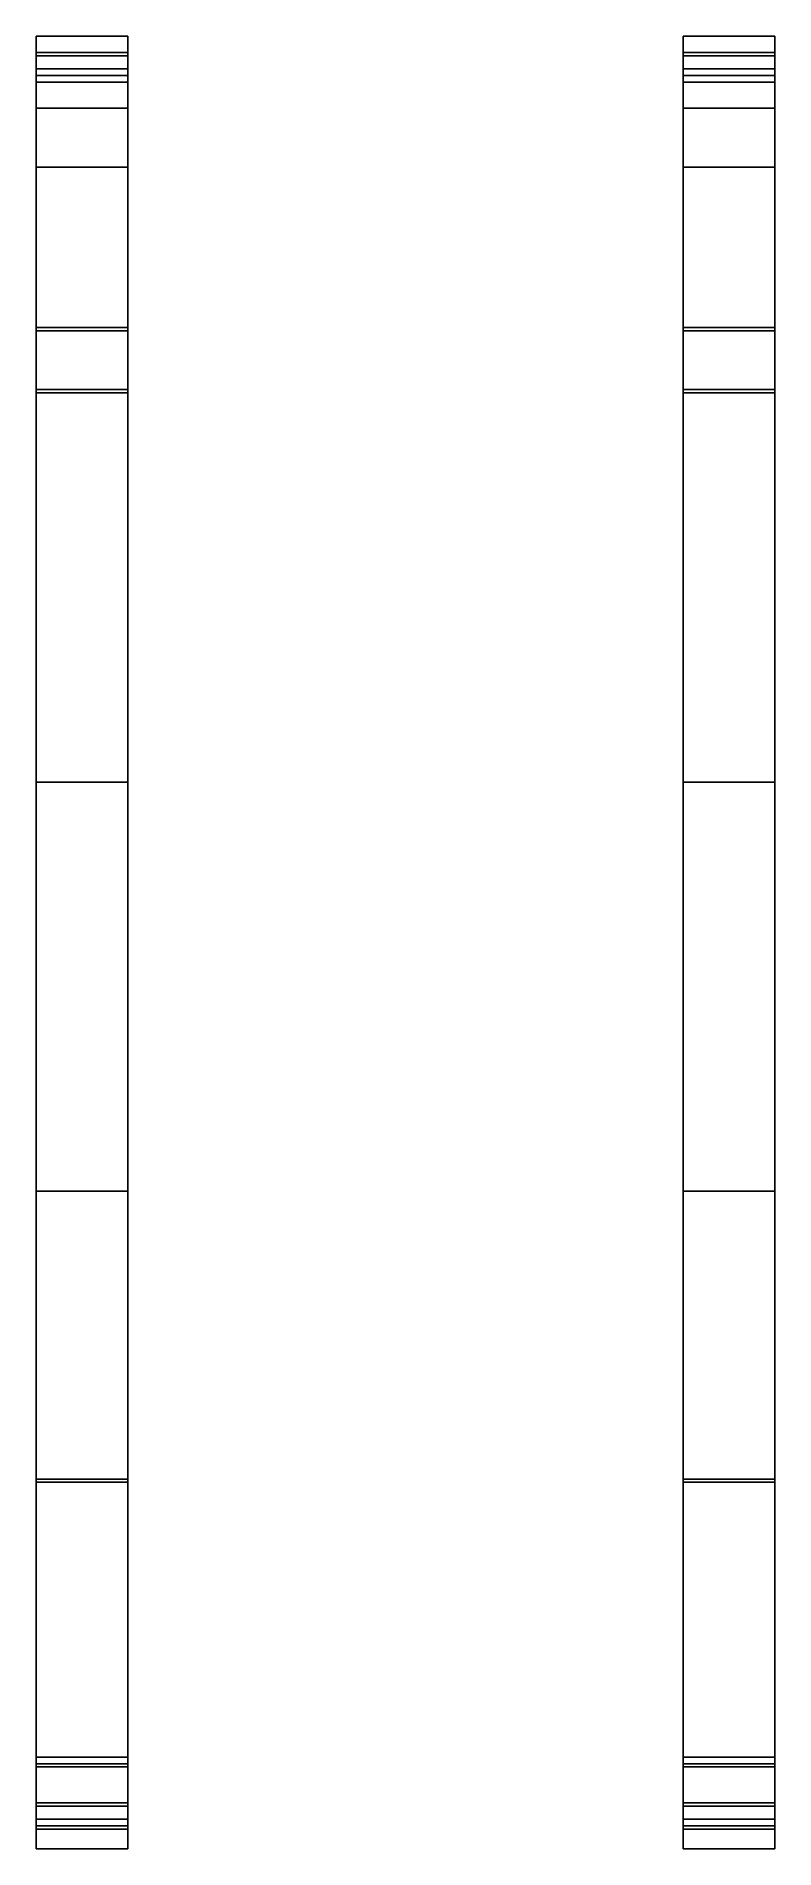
# Model space of a CAD drawing. Extents: x -1.13 to 1.13, y -2.8 to 2.74.
import ezdxf

# ---------------------------------------------------------------- set-up
doc = ezdxf.new("R2010")
doc.units = 0
doc.layers.add('TRACKS', color=3, linetype='CONTINUOUS')

msp = doc.modelspace()

# ---------------------------------------------------------------- linework, layer by layer
at = {"layer": 'TRACKS'}
for points in [[(-1.13, 2.74, 0.56), (-1.13, 2.62, 0.43), (-1.13, 2.6, 0.47), (-1.13, 2.69, 0.58)], [(-0.85, 2.74, 0.56), (-0.85, 2.62, 0.43), (-1.13, 2.62, 0.43), (-1.13, 2.74, 0.56)], [(-0.85, 2.74, 0.75), (-0.85, 2.74, 0.56), (-1.13, 2.74, 0.56), (-1.13, 2.74, 0.75)], [(-0.85, 2.68, 0.9), (-0.85, 2.74, 0.75), (-1.13, 2.74, 0.75), (-1.13, 2.68, 0.9)], [(-1.13, 2.68, 0.9), (-1.13, 2.74, 0.75), (-1.13, 2.69, 0.74), (-1.13, 2.64, 0.87)], [(-1.13, 2.74, 0.75), (-1.13, 2.74, 0.56), (-1.13, 2.69, 0.58), (-1.13, 2.69, 0.74)], [(-0.85, 2.6, 0.47), (-0.85, 2.62, 0.43), (-0.85, 2.74, 0.56), (-0.85, 2.69, 0.58)], [(-0.85, 2.69, 0.74), (-0.85, 2.74, 0.75), (-0.85, 2.68, 0.9), (-0.85, 2.64, 0.87)], [(-0.85, 2.69, 0.58), (-0.85, 2.74, 0.56), (-0.85, 2.74, 0.75), (-0.85, 2.69, 0.74)], [(0.85, 2.74, 0.56), (0.85, 2.62, 0.43), (0.85, 2.6, 0.47), (0.85, 2.69, 0.58)], [(1.13, 2.74, 0.56), (1.13, 2.62, 0.43), (0.85, 2.62, 0.43), (0.85, 2.74, 0.56)], [(0.85, 2.74, 0.75), (0.85, 2.74, 0.56), (0.85, 2.69, 0.58), (0.85, 2.69, 0.74)], [(1.13, 2.74, 0.75), (1.13, 2.74, 0.56), (0.85, 2.74, 0.56), (0.85, 2.74, 0.75)], [(1.13, 2.68, 0.9), (1.13, 2.74, 0.75), (0.85, 2.74, 0.75), (0.85, 2.68, 0.9)], [(0.85, 2.68, 0.9), (0.85, 2.74, 0.75), (0.85, 2.69, 0.74), (0.85, 2.64, 0.87)], [(1.13, 2.6, 0.47), (1.13, 2.62, 0.43), (1.13, 2.74, 0.56), (1.13, 2.69, 0.58)], [(1.13, 2.69, 0.58), (1.13, 2.74, 0.56), (1.13, 2.74, 0.75), (1.13, 2.69, 0.74)], [(1.13, 2.69, 0.74), (1.13, 2.74, 0.75), (1.13, 2.68, 0.9), (1.13, 2.64, 0.87)], [(-1.13, 2.69, 0.58), (-1.13, 2.6, 0.47), (-0.85, 2.6, 0.47), (-0.85, 2.69, 0.58)], [(-1.13, 2.64, 0.87), (-1.13, 2.69, 0.74), (-0.85, 2.69, 0.74), (-0.85, 2.64, 0.87)], [(-1.13, 2.69, 0.74), (-1.13, 2.69, 0.58), (-0.85, 2.69, 0.58), (-0.85, 2.69, 0.74)], [(-0.85, 2.52, 1), (-0.85, 2.68, 0.9), (-1.13, 2.68, 0.9), (-1.13, 2.52, 1)], [(-1.13, 2.52, 1), (-1.13, 2.68, 0.9), (-1.13, 2.64, 0.87), (-1.13, 2.52, 0.95)], [(-0.85, 2.64, 0.87), (-0.85, 2.68, 0.9), (-0.85, 2.52, 1), (-0.85, 2.52, 0.95)], [(0.85, 2.69, 0.58), (0.85, 2.6, 0.47), (1.13, 2.6, 0.47), (1.13, 2.69, 0.58)], [(0.85, 2.69, 0.74), (0.85, 2.69, 0.58), (1.13, 2.69, 0.58), (1.13, 2.69, 0.74)], [(0.85, 2.64, 0.87), (0.85, 2.69, 0.74), (1.13, 2.69, 0.74), (1.13, 2.64, 0.87)], [(1.13, 2.52, 1), (1.13, 2.68, 0.9), (0.85, 2.68, 0.9), (0.85, 2.52, 1)], [(0.85, 2.52, 1), (0.85, 2.68, 0.9), (0.85, 2.64, 0.87), (0.85, 2.52, 0.95)], [(1.13, 2.64, 0.87), (1.13, 2.68, 0.9), (1.13, 2.52, 1), (1.13, 2.52, 0.95)], [(-1.13, 2.52, 0.95), (-1.13, 2.64, 0.87), (-0.85, 2.64, 0.87), (-0.85, 2.52, 0.95)], [(-1.13, 2.62, 0.43), (-1.13, 1.85, 0.06), (-1.13, 1.84, 0.11), (-1.13, 2.6, 0.47)], [(-0.85, 2.62, 0.43), (-0.85, 1.85, 0.06), (-1.13, 1.85, 0.06), (-1.13, 2.62, 0.43)], [(-0.85, 1.84, 0.11), (-0.85, 1.85, 0.06), (-0.85, 2.62, 0.43), (-0.85, 2.6, 0.47)], [(0.85, 2.52, 0.95), (0.85, 2.64, 0.87), (1.13, 2.64, 0.87), (1.13, 2.52, 0.95)], [(0.85, 2.62, 0.43), (0.85, 1.85, 0.06), (0.85, 1.84, 0.11), (0.85, 2.6, 0.47)], [(1.13, 2.62, 0.43), (1.13, 1.85, 0.06), (0.85, 1.85, 0.06), (0.85, 2.62, 0.43)], [(1.13, 1.84, 0.11), (1.13, 1.85, 0.06), (1.13, 2.62, 0.43), (1.13, 2.6, 0.47)], [(-1.13, 2.6, 0.47), (-1.13, 1.84, 0.11), (-0.85, 1.84, 0.11), (-0.85, 2.6, 0.47)], [(0.85, 2.6, 0.47), (0.85, 1.84, 0.11), (1.13, 1.84, 0.11), (1.13, 2.6, 0.47)], [(-1.13, 2.34, 0.95), (-1.13, 2.52, 0.95), (-0.85, 2.52, 0.95), (-0.85, 2.34, 0.95)], [(-1.13, 2.34, 1), (-1.13, 2.52, 1), (-1.13, 2.52, 0.95), (-1.13, 2.34, 0.95)], [(-0.85, 2.34, 1), (-0.85, 2.52, 1), (-1.13, 2.52, 1), (-1.13, 2.34, 1)], [(-0.85, 2.52, 0.95), (-0.85, 2.52, 1), (-0.85, 2.34, 1), (-0.85, 2.34, 0.95)], [(0.85, 2.34, 1), (0.85, 2.52, 1), (0.85, 2.52, 0.95), (0.85, 2.34, 0.95)], [(1.13, 2.34, 1), (1.13, 2.52, 1), (0.85, 2.52, 1), (0.85, 2.34, 1)], [(0.85, 2.34, 0.95), (0.85, 2.52, 0.95), (1.13, 2.52, 0.95), (1.13, 2.34, 0.95)], [(1.13, 2.52, 0.95), (1.13, 2.52, 1), (1.13, 2.34, 1), (1.13, 2.34, 0.95)], [(-0.85, 1.66, 0.92), (-0.85, 2.34, 1), (-1.13, 2.34, 1), (-1.13, 1.66, 0.92)], [(-1.13, 1.66, 0.92), (-1.13, 2.34, 1), (-1.13, 2.34, 0.95), (-1.13, 1.66, 0.87)], [(-1.13, 1.66, 0.87), (-1.13, 2.34, 0.95), (-0.85, 2.34, 0.95), (-0.85, 1.66, 0.87)], [(-0.85, 2.34, 0.95), (-0.85, 2.34, 1), (-0.85, 1.66, 0.92), (-0.85, 1.66, 0.87)], [(1.13, 1.66, 0.92), (1.13, 2.34, 1), (0.85, 2.34, 1), (0.85, 1.66, 0.92)], [(0.85, 1.66, 0.92), (0.85, 2.34, 1), (0.85, 2.34, 0.95), (0.85, 1.66, 0.87)], [(0.85, 1.66, 0.87), (0.85, 2.34, 0.95), (1.13, 2.34, 0.95), (1.13, 1.66, 0.87)], [(1.13, 2.34, 0.95), (1.13, 2.34, 1), (1.13, 1.66, 0.92), (1.13, 1.66, 0.87)], [(-0.85, 1.85, 0.06), (-0.85, 1.65), (-1.13, 1.65), (-1.13, 1.85, 0.06)], [(-1.13, 1.85, 0.06), (-1.13, 1.65), (-1.13, 1.65, 0.05), (-1.13, 1.84, 0.11)], [(-1.13, 1.84, 0.11), (-1.13, 1.65, 0.05), (-0.85, 1.65, 0.05), (-0.85, 1.84, 0.11)], [(-0.85, 1.65, 0.05), (-0.85, 1.65), (-0.85, 1.85, 0.06), (-0.85, 1.84, 0.11)], [(1.13, 1.85, 0.06), (1.13, 1.65), (0.85, 1.65), (0.85, 1.85, 0.06)], [(0.85, 1.85, 0.06), (0.85, 1.65), (0.85, 1.65, 0.05), (0.85, 1.84, 0.11)], [(0.85, 1.84, 0.11), (0.85, 1.65, 0.05), (1.13, 1.65, 0.05), (1.13, 1.84, 0.11)], [(1.13, 1.65, 0.05), (1.13, 1.65), (1.13, 1.85, 0.06), (1.13, 1.84, 0.11)], [(-0.85, 0.46, 0.92), (-0.85, 1.66, 0.92), (-1.13, 1.66, 0.92), (-1.13, 0.46, 0.92)], [(-1.13, 0.46, 0.92), (-1.13, 1.66, 0.92), (-1.13, 1.66, 0.87), (-1.13, 0.46, 0.87)], [(-1.13, 0.46, 0.87), (-1.13, 1.66, 0.87), (-0.85, 1.66, 0.87), (-0.85, 0.46, 0.87)], [(-0.85, 1.65), (-0.85, -1.68), (-1.13, -1.68), (-1.13, 1.65)], [(-1.13, 1.65), (-1.13, -1.68), (-1.13, -1.68, 0.05), (-1.13, 1.65, 0.05)], [(-1.13, 1.65, 0.05), (-1.13, -1.68, 0.05), (-0.85, -1.68, 0.05), (-0.85, 1.65, 0.05)], [(-0.85, 1.66, 0.87), (-0.85, 1.66, 0.92), (-0.85, 0.46, 0.92), (-0.85, 0.46, 0.87)], [(-0.85, -1.68, 0.05), (-0.85, -1.68), (-0.85, 1.65), (-0.85, 1.65, 0.05)], [(0.85, 0.46, 0.92), (0.85, 1.66, 0.92), (0.85, 1.66, 0.87), (0.85, 0.46, 0.87)], [(1.13, 0.46, 0.92), (1.13, 1.66, 0.92), (0.85, 1.66, 0.92), (0.85, 0.46, 0.92)], [(0.85, 0.46, 0.87), (0.85, 1.66, 0.87), (1.13, 1.66, 0.87), (1.13, 0.46, 0.87)], [(0.85, 1.65), (0.85, -1.68), (0.85, -1.68, 0.05), (0.85, 1.65, 0.05)], [(0.85, 1.65, 0.05), (0.85, -1.68, 0.05), (1.13, -1.68, 0.05), (1.13, 1.65, 0.05)], [(1.13, 1.65), (1.13, -1.68), (0.85, -1.68), (0.85, 1.65)], [(1.13, 1.66, 0.87), (1.13, 1.66, 0.92), (1.13, 0.46, 0.92), (1.13, 0.46, 0.87)], [(1.13, -1.68, 0.05), (1.13, -1.68), (1.13, 1.65), (1.13, 1.65, 0.05)], [(-0.85, -0.79, 0.92), (-0.85, 0.46, 0.92), (-1.13, 0.46, 0.92), (-1.13, -0.79, 0.92)], [(-1.13, -0.79, 0.92), (-1.13, 0.46, 0.92), (-1.13, 0.46, 0.87), (-1.13, -0.79, 0.87)], [(-1.13, -0.79, 0.87), (-1.13, 0.46, 0.87), (-0.85, 0.46, 0.87), (-0.85, -0.79, 0.87)], [(-0.85, 0.46, 0.87), (-0.85, 0.46, 0.92), (-0.85, -0.79, 0.92), (-0.85, -0.79, 0.87)], [(1.13, -0.79, 0.92), (1.13, 0.46, 0.92), (0.85, 0.46, 0.92), (0.85, -0.79, 0.92)], [(0.85, -0.79, 0.92), (0.85, 0.46, 0.92), (0.85, 0.46, 0.87), (0.85, -0.79, 0.87)], [(0.85, -0.79, 0.87), (0.85, 0.46, 0.87), (1.13, 0.46, 0.87), (1.13, -0.79, 0.87)], [(1.13, 0.46, 0.87), (1.13, 0.46, 0.92), (1.13, -0.79, 0.92), (1.13, -0.79, 0.87)], [(-0.85, -1.67, 0.92), (-0.85, -0.79, 0.92), (-1.13, -0.79, 0.92), (-1.13, -1.67, 0.92)], [(-1.13, -1.67, 0.92), (-1.13, -0.79, 0.92), (-1.13, -0.79, 0.87), (-1.13, -1.67, 0.87)], [(-1.13, -1.67, 0.87), (-1.13, -0.79, 0.87), (-0.85, -0.79, 0.87), (-0.85, -1.67, 0.87)], [(-0.85, -0.79, 0.87), (-0.85, -0.79, 0.92), (-0.85, -1.67, 0.92), (-0.85, -1.67, 0.87)], [(0.85, -1.67, 0.92), (0.85, -0.79, 0.92), (0.85, -0.79, 0.87), (0.85, -1.67, 0.87)], [(1.13, -1.67, 0.92), (1.13, -0.79, 0.92), (0.85, -0.79, 0.92), (0.85, -1.67, 0.92)], [(0.85, -1.67, 0.87), (0.85, -0.79, 0.87), (1.13, -0.79, 0.87), (1.13, -1.67, 0.87)], [(1.13, -0.79, 0.87), (1.13, -0.79, 0.92), (1.13, -1.67, 0.92), (1.13, -1.67, 0.87)], [(-1.13, -2.52, 0.87), (-1.13, -1.67, 0.87), (-0.85, -1.67, 0.87), (-0.85, -2.52, 0.87)], [(-1.13, -2.55, 0.92), (-1.13, -1.67, 0.92), (-1.13, -1.67, 0.87), (-1.13, -2.52, 0.87)], [(-0.85, -2.55, 0.92), (-0.85, -1.67, 0.92), (-1.13, -1.67, 0.92), (-1.13, -2.55, 0.92)], [(-1.13, -1.68, 0.05), (-1.13, -2.54, 0.27), (-0.85, -2.54, 0.27), (-0.85, -1.68, 0.05)], [(-1.13, -1.68), (-1.13, -2.54, 0.21), (-1.13, -2.54, 0.27), (-1.13, -1.68, 0.05)], [(-0.85, -1.68), (-0.85, -2.54, 0.21), (-1.13, -2.54, 0.21), (-1.13, -1.68)], [(-0.85, -1.67, 0.87), (-0.85, -1.67, 0.92), (-0.85, -2.55, 0.92), (-0.85, -2.52, 0.87)], [(-0.85, -2.54, 0.27), (-0.85, -2.54, 0.21), (-0.85, -1.68), (-0.85, -1.68, 0.05)], [(1.13, -2.55, 0.92), (1.13, -1.67, 0.92), (0.85, -1.67, 0.92), (0.85, -2.55, 0.92)], [(0.85, -2.55, 0.92), (0.85, -1.67, 0.92), (0.85, -1.67, 0.87), (0.85, -2.52, 0.87)], [(0.85, -2.52, 0.87), (0.85, -1.67, 0.87), (1.13, -1.67, 0.87), (1.13, -2.52, 0.87)], [(0.85, -1.68, 0.05), (0.85, -2.54, 0.27), (1.13, -2.54, 0.27), (1.13, -1.68, 0.05)], [(0.85, -1.68), (0.85, -2.54, 0.21), (0.85, -2.54, 0.27), (0.85, -1.68, 0.05)], [(1.13, -1.68), (1.13, -2.54, 0.21), (0.85, -2.54, 0.21), (0.85, -1.68)], [(1.13, -1.67, 0.87), (1.13, -1.67, 0.92), (1.13, -2.55, 0.92), (1.13, -2.52, 0.87)], [(1.13, -2.54, 0.27), (1.13, -2.54, 0.21), (1.13, -1.68), (1.13, -1.68, 0.05)], [(-1.13, -2.73, 0.8), (-1.13, -2.55, 0.92), (-1.13, -2.52, 0.87), (-1.13, -2.67, 0.76)], [(-1.13, -2.67, 0.76), (-1.13, -2.52, 0.87), (-0.85, -2.52, 0.87), (-0.85, -2.67, 0.76)], [(-1.13, -2.54, 0.27), (-1.13, -2.66, 0.34), (-0.85, -2.66, 0.34), (-0.85, -2.54, 0.27)], [(-1.13, -2.54, 0.21), (-1.13, -2.71, 0.31), (-1.13, -2.66, 0.34), (-1.13, -2.54, 0.27)], [(-0.85, -2.54, 0.21), (-0.85, -2.71, 0.31), (-1.13, -2.71, 0.31), (-1.13, -2.54, 0.21)], [(-0.85, -2.52, 0.87), (-0.85, -2.55, 0.92), (-0.85, -2.73, 0.8), (-0.85, -2.67, 0.76)], [(-0.85, -2.66, 0.34), (-0.85, -2.71, 0.31), (-0.85, -2.54, 0.21), (-0.85, -2.54, 0.27)], [(0.85, -2.73, 0.8), (0.85, -2.55, 0.92), (0.85, -2.52, 0.87), (0.85, -2.67, 0.76)], [(0.85, -2.67, 0.76), (0.85, -2.52, 0.87), (1.13, -2.52, 0.87), (1.13, -2.67, 0.76)], [(1.13, -2.54, 0.21), (1.13, -2.71, 0.31), (0.85, -2.71, 0.31), (0.85, -2.54, 0.21)], [(0.85, -2.54, 0.21), (0.85, -2.71, 0.31), (0.85, -2.66, 0.34), (0.85, -2.54, 0.27)], [(0.85, -2.54, 0.27), (0.85, -2.66, 0.34), (1.13, -2.66, 0.34), (1.13, -2.54, 0.27)], [(1.13, -2.52, 0.87), (1.13, -2.55, 0.92), (1.13, -2.73, 0.8), (1.13, -2.67, 0.76)], [(1.13, -2.66, 0.34), (1.13, -2.71, 0.31), (1.13, -2.54, 0.21), (1.13, -2.54, 0.27)], [(-0.85, -2.73, 0.8), (-0.85, -2.55, 0.92), (-1.13, -2.55, 0.92), (-1.13, -2.73, 0.8)], [(1.13, -2.73, 0.8), (1.13, -2.55, 0.92), (0.85, -2.55, 0.92), (0.85, -2.73, 0.8)], [(-1.13, -2.71, 0.31), (-1.13, -2.8, 0.46), (-1.13, -2.74, 0.49), (-1.13, -2.66, 0.34)], [(-1.13, -2.66, 0.34), (-1.13, -2.74, 0.49), (-0.85, -2.74, 0.49), (-0.85, -2.66, 0.34)], [(-1.13, -2.8, 0.68), (-1.13, -2.73, 0.8), (-1.13, -2.67, 0.76), (-1.13, -2.74, 0.64)], [(-1.13, -2.74, 0.64), (-1.13, -2.67, 0.76), (-0.85, -2.67, 0.76), (-0.85, -2.74, 0.64)], [(-0.85, -2.71, 0.31), (-0.85, -2.8, 0.46), (-1.13, -2.8, 0.46), (-1.13, -2.71, 0.31)], [(-0.85, -2.74, 0.49), (-0.85, -2.8, 0.46), (-0.85, -2.71, 0.31), (-0.85, -2.66, 0.34)], [(-0.85, -2.67, 0.76), (-0.85, -2.73, 0.8), (-0.85, -2.8, 0.68), (-0.85, -2.74, 0.64)], [(0.85, -2.71, 0.31), (0.85, -2.8, 0.46), (0.85, -2.74, 0.49), (0.85, -2.66, 0.34)], [(0.85, -2.66, 0.34), (0.85, -2.74, 0.49), (1.13, -2.74, 0.49), (1.13, -2.66, 0.34)], [(0.85, -2.8, 0.68), (0.85, -2.73, 0.8), (0.85, -2.67, 0.76), (0.85, -2.74, 0.64)], [(0.85, -2.74, 0.64), (0.85, -2.67, 0.76), (1.13, -2.67, 0.76), (1.13, -2.74, 0.64)], [(1.13, -2.71, 0.31), (1.13, -2.8, 0.46), (0.85, -2.8, 0.46), (0.85, -2.71, 0.31)], [(1.13, -2.74, 0.49), (1.13, -2.8, 0.46), (1.13, -2.71, 0.31), (1.13, -2.66, 0.34)], [(1.13, -2.67, 0.76), (1.13, -2.73, 0.8), (1.13, -2.8, 0.68), (1.13, -2.74, 0.64)], [(-0.85, -2.8, 0.68), (-0.85, -2.73, 0.8), (-1.13, -2.73, 0.8), (-1.13, -2.8, 0.68)], [(-1.13, -2.8, 0.46), (-1.13, -2.8, 0.68), (-1.13, -2.74, 0.64), (-1.13, -2.74, 0.49)], [(-1.13, -2.74, 0.49), (-1.13, -2.74, 0.64), (-0.85, -2.74, 0.64), (-0.85, -2.74, 0.49)], [(-0.85, -2.74, 0.64), (-0.85, -2.8, 0.68), (-0.85, -2.8, 0.46), (-0.85, -2.74, 0.49)], [(1.13, -2.8, 0.68), (1.13, -2.73, 0.8), (0.85, -2.73, 0.8), (0.85, -2.8, 0.68)], [(0.85, -2.8, 0.46), (0.85, -2.8, 0.68), (0.85, -2.74, 0.64), (0.85, -2.74, 0.49)], [(0.85, -2.74, 0.49), (0.85, -2.74, 0.64), (1.13, -2.74, 0.64), (1.13, -2.74, 0.49)], [(1.13, -2.74, 0.64), (1.13, -2.8, 0.68), (1.13, -2.8, 0.46), (1.13, -2.74, 0.49)], [(-0.85, -2.8, 0.46), (-0.85, -2.8, 0.68), (-1.13, -2.8, 0.68), (-1.13, -2.8, 0.46)], [(1.13, -2.8, 0.46), (1.13, -2.8, 0.68), (0.85, -2.8, 0.68), (0.85, -2.8, 0.46)]]:
    msp.add_3dface(points, dxfattribs=at)

doc.saveas('drawing.dxf')
